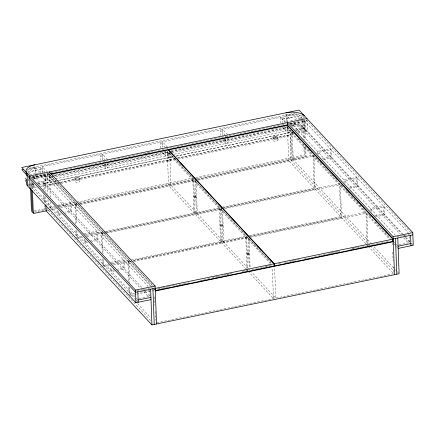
<?xml version="1.0" encoding="UTF-8"?>
<svg xmlns="http://www.w3.org/2000/svg" width="435" height="435" viewBox="0 0 435 435"><rect width="100%" height="100%" fill="white"/><g stroke="black" fill="none" stroke-linecap="round" stroke-linejoin="round"><path stroke-width="0.33" stroke-dasharray="2.17 1.63" d="M29.145 168.214L295.158 113.111M27.013 169.835L297.774 113.747L302.042 118.347M27.748 171.917L40.205 169.335L44.044 173.473M29.705 174.843L40.194 172.673L34.941 167.013A14.132 6.264 -2.1 0 0 27.09 170.721M303.826 118.064L291.287 120.658L286.034 114.998A14.132 6.264 -2.1 0 1 304.402 117.945L304.342 116.281M31.75 176.615L50.378 172.755M51.042 172.619L84.303 165.73M84.966 165.594L86.962 165.18M87.625 165.039L239.288 133.627M239.957 133.485L281.195 124.943M281.864 124.807L283.859 124.394M289.177 123.29L303.815 120.261L408.264 232.828M32 177.094L49.449 173.478M103.177 162.353L105.172 161.94M145.083 153.669L149.738 152.707M251.386 131.647L253.382 131.234M290.091 123.632L298.073 121.979L401.63 233.584M32.87 177.436L45.327 174.854L44.473 173.935M290.52 124.062L302.978 121.485L302.124 120.566M32.331 177.676L50.324 173.951M290.101 124.279L307.028 120.772M49.938 174.43L35.327 177.458A14.132 6.264 -2.1 0 0 33.071 178.035M33.566 178.6L45.708 176.088L46.012 184.315L39.618 185.642M33.408 179.035L51.368 175.316M52.037 175.174L167.779 151.201M171.091 150.515L287.339 126.433M291.504 125.574L298.154 124.192L400.325 234.307M152.62 285.382L49.759 174.522L49.84 176.735L53.815 175.914M54.478 175.778L168.437 152.168L271.299 263.028M171.346 151.565L287.296 127.547L390.619 238.907M53.467 176.104L49.481 176.931L50.4 177.92L50.677 185.517L60.65 183.45M54.136 175.968L168.47 152.283M171.129 151.733L287.464 127.634M50.4 177.92L53.059 177.371M55.718 176.822L171.385 152.859M172.048 152.723L288.383 128.624L288.661 136.22L278.688 138.286M31.108 183.858L33.027 183.461M36.861 182.667L171.482 154.784M174.141 154.229L290.411 130.147L291.423 157.682L371.37 243.85M294.887 129.217L303.195 127.498M31.385 184.984L33.946 184.451M37.78 183.657L44.169 182.336L44.468 190.394M295.805 130.212L304.114 128.488M28.041 185.718L34.022 184.478M37.954 183.662L40.58 183.119L35.327 177.458L34.86 164.794M295.604 130.288L304.783 128.39L403.544 234.829M55.957 180.944L43.331 183.559L140.38 288.155M56.621 180.808L173.56 156.584M176.213 156.034L290.493 132.36L390.315 239.946M32.304 185.973L34.969 185.424M38.96 184.598L56.251 181.014M58.915 180.46L173.326 156.763M175.99 156.208L292.396 132.099M296.724 131.201L305.033 129.478M35.143 186.566L33.223 186.963L33.087 183.168M297.643 132.191L305.952 130.467L305.653 122.24L292.869 124.888L292.962 127.422M59.731 182.461L49.759 184.527L50.677 185.517M60.394 182.325L73.689 179.568M80.339 178.192L176.724 158.226M177.393 158.09L271.788 138.537M274.447 137.982L276.437 137.569M279.096 137.02L287.742 135.231L288.661 136.22M30.667 188.545L37.046 187.224M40.368 186.533L59.66 182.542M60.324 182.401L73.629 179.644M80.279 178.268L176.735 158.291M177.398 158.15L271.859 138.586M274.518 138.031L276.513 137.618M279.172 137.069L294.473 133.898M297.801 133.208L307.409 131.218L306.969 119.114M61.313 183.314L74.608 180.563M80.589 179.323L177.643 159.215M178.312 159.079L272.707 139.526M57.545 205.271L70.329 202.623L70.633 210.85L64.88 212.046M34.137 210.98L54.892 206.679M58.083 206.016L76.152 202.275M76.712 202.161L193.118 178.045M195.745 177.502L304.206 155.034L303.809 144.235M58.464 206.261L71.248 203.613L71.552 211.845L65.158 213.166M34.392 212.106L44.37 210.04M46.512 209.599L47.839 209.322M50.357 208.8L55.81 207.669M59.671 206.87L78.295 203.014M78.958 202.873L195.369 178.763M196 178.633L305.125 156.024L304.756 145.904M75.739 223.976L75.021 204.455L79.007 203.629M79.676 203.493L195.157 179.573M197.338 179.122L313.004 155.159L314.211 188.143L222.85 207.065M47.246 210.627L48.758 210.312M51.276 209.79L56.729 208.659M60.59 207.859L79.322 203.982M79.882 203.868L194.956 180.03M197.588 179.481L306.044 157.019L305.674 146.894M75.021 204.455L75.94 205.45L79.926 204.624M80.595 204.483L194.929 180.797M198.257 180.112L313.923 156.149L315.13 189.133L222.067 208.414M60.405 212.971L57.85 213.498L57.73 210.333M322.264 158.726L330.573 157.008L330.274 148.775L317.49 151.423L317.583 153.957M61.324 213.96L58.768 214.493L58.627 210.692M323.183 159.716L331.497 157.997L331.193 149.765L318.409 152.413L318.48 154.316M84.004 233.791L96.787 231.143L97.092 239.37L90.698 240.696M84.923 234.78L97.706 232.132L98.011 240.359L91.616 241.686M82.215 236.2L76.228 237.439L75.935 229.365M86.163 235.384L220.48 207.56M102.22 253.17L101.48 232.975L105.471 232.149M106.135 232.013L222.464 207.914M223.128 207.778L339.463 183.679L340.67 216.663L249.309 235.585M83.134 237.189L77.147 238.429L76.854 230.354M87.082 236.374L221.399 208.55M101.48 232.975L102.399 233.965L106.39 233.138M107.053 233.002L222.057 209.181M224.716 208.626L340.382 184.668L341.589 217.652L248.526 236.928M86.864 241.49L84.308 242.018L84.167 238.217M349.365 187.11L357.037 185.522L356.733 177.295L343.949 179.943L344.02 181.841M87.783 242.48L85.227 243.007L85.108 239.843M349.642 188.235L357.956 186.512L357.652 178.285L344.868 180.933L344.96 183.467M110.463 262.305L123.252 259.657L123.551 267.889L117.156 269.211M111.382 263.295L124.171 260.647L124.47 268.879L118.081 270.2M108.674 264.719L102.693 265.959L102.394 257.879M112.621 263.898L246.944 236.075M128.657 281.01L127.939 261.495L130.598 260.94M133.257 260.391L248.08 236.607M250.255 236.156L365.922 212.193L367.08 243.834M109.593 265.709L103.612 266.949L103.291 258.2M113.54 264.893L130.864 261.304M133.404 260.777L247.863 237.064M127.939 261.495L128.858 262.484L132.849 261.658M133.512 261.517L248.999 237.597M251.174 237.146L366.841 213.188L367.95 243.475M113.965 269.874L110.767 270.537L110.626 266.737M374.546 215.896L383.496 214.042L383.191 205.809L370.408 208.457L370.5 210.991M114.883 270.864L111.686 271.527L111.572 268.362M375.465 216.886L384.415 215.031L384.11 206.804L371.327 209.452L371.419 211.981M136.927 290.825L149.711 288.177M396.867 236.977L409.656 234.329M135.133 293.233L129.151 294.473L128.852 286.399M140.407 292.141L149.091 290.341M153.647 289.4L157.068 288.693M157.736 288.552L159.727 288.139M160.395 288.003L162.385 287.589M163.054 287.453L168.872 286.246M169.536 286.11L171.52 285.697M172.184 285.561L174.169 285.148M174.832 285.012L176.817 284.599M212.911 277.122L214.901 276.709M215.57 276.573L217.56 276.16M224.482 274.724L226.472 274.316M227.13 274.18L229.12 273.767M229.778 273.631L231.768 273.218M243.024 270.885L246.993 270.064M265.426 266.247L267.416 265.834M268.085 265.693L270.075 265.279M278.416 263.556L280.406 263.142M291.657 260.81L293.647 260.402M294.305 260.26L296.295 259.853M296.953 259.717L298.943 259.303M330.573 252.751L332.704 252.311M333.368 252.169L335.352 251.762M336.016 251.626L338 251.212M351.844 248.347L353.889 247.923M354.503 247.792L356.537 247.374M157.726 289.324L165.039 287.807M165.702 287.671L167.698 287.258M176.338 285.463L178.334 285.05M178.997 284.914L180.993 284.501M181.656 284.365L183.652 283.952M184.315 283.816L186.31 283.402M186.974 283.261L188.969 282.848M200.269 280.51L214.895 277.481M215.559 277.34L217.554 276.926M218.218 276.791L220.213 276.377M220.877 276.241L222.872 275.828M223.536 275.687L230.18 274.311M242.148 271.832L244.144 271.418M244.807 271.282L246.803 270.869M252.121 269.765L254.111 269.352M254.779 269.216L256.77 268.803M257.438 268.667L259.434 268.254M260.097 268.118L262.093 267.704M262.756 267.563L264.752 267.15M265.415 267.014L271.397 265.774M284.028 263.159L286.023 262.745M286.687 262.609L288.682 262.196M289.346 262.055L291.341 261.642M292.005 261.506L294 261.092M304.636 258.89L306.631 258.477M307.295 258.341L319.926 255.72M320.59 255.584L322.585 255.171M323.248 255.035L325.244 254.622M325.907 254.48L327.903 254.067M328.566 253.931L330.562 253.518M331.225 253.382L339.865 251.593M349.838 249.527L351.833 249.114M352.497 248.972L356.488 248.151M357.151 248.01L359.147 247.597M359.81 247.461L361.806 247.047M362.469 246.911L364.465 246.498M365.128 246.357L367.124 245.944M367.787 245.808L369.783 245.394M370.446 245.258L372.442 244.845M373.105 244.704L375.101 244.291M375.764 244.155L377.759 243.741M378.423 243.605L380.418 243.192M381.082 243.056L383.077 242.643M383.741 242.502L385.736 242.088M386.4 241.952L388.395 241.539M130.734 295.327L136.03 294.229M136.688 294.093L151.255 291.075M151.918 290.939L154.566 290.39M139.146 298.655L150.01 296.404L149.732 288.807M399.091 244.807L409.955 242.556L409.721 236.227M156.937 322.716L393.593 273.697L393.343 266.965M301.776 115.112L304.402 117.945M306.153 119.832L410.558 232.355M301.694 120.103L297.855 115.966L282.777 119.087L285.762 122.306M404.006 235.33L405.393 236.819M405.855 237.32L410.939 242.801M411.401 243.295L413.25 245.291M403.479 235.58L404.865 237.075M405.328 237.57L410.874 243.551M403.56 237.793L408.644 243.274M395.475 235.476L291.95 123.899L292.048 126.596M287.388 121.93L282.696 116.874L282.929 123.203M285.523 122.866L280.401 117.347L280.608 123.045M292.249 132.126L294.56 134.616M298.258 138.602L300.569 141.092M302.88 143.583L306.115 147.073M308.426 149.564L311.661 153.049M313.51 155.039L317.207 159.025M317.789 159.656L318.708 160.645M319.981 162.016L321.829 164.006M324.602 166.996L327.838 170.482M329.687 172.477L333.384 176.458M335.233 178.453L338.006 181.444M341.241 184.929L343.09 186.919M345.863 189.91L347.25 191.405M347.712 191.9L349.561 193.896M351.409 195.886L353.258 197.881M353.72 198.376L356.493 201.367M356.956 201.862L359.267 204.358M359.729 204.852L361.115 206.348M362.964 208.338L364.351 209.833M368.972 214.814L370.821 216.809M375.443 221.79L377.754 224.281M378.216 224.775L379.603 226.271M381.451 228.266L382.838 229.762M384.687 231.752L386.998 234.242M387.46 234.742L388.384 235.737M394.393 242.213L395.779 243.709M396.241 244.204L398.09 246.199M394.012 243.932L395.861 245.922M396.323 246.422L398.172 248.412M284.278 126.482L288.117 130.62L288.003 127.455M282.407 127.417L285.822 131.098L285.659 126.667M374.144 246.835L393.555 267.759M395.404 269.749L396.791 271.244M397.253 271.744L399.102 273.735M370 245.318L290.966 160.14L289.851 129.771M370.462 245.818L393.572 270.722M365.857 243.801L288.671 160.618L287.432 126.873M366.319 244.301L368.048 246.166M368.168 246.292L393.588 273.691M227.744 134.834L222.628 129.315L222.927 137.547M225.45 135.312L220.333 129.788L220.54 135.486M224.634 139.385L228.049 143.066L227.886 138.635M222.339 139.858L225.754 143.539L225.591 139.108M167.676 147.28L162.554 141.756L162.766 147.454M165.382 147.753L160.259 142.234L160.471 147.933M168.698 152.114L271.56 262.974M270.418 263.632L167.323 152.522L168.535 185.5L245.721 268.694M164.566 151.826L167.981 155.507L167.818 151.075M169.895 159.64L170.814 160.629L170.536 153.033M162.271 152.304L165.686 155.98L165.501 150.918M167.6 160.118L168.519 161.108L168.242 153.511M248.015 268.216L170.83 185.027L169.617 152.043M248.477 268.716L249.864 270.211M250.326 270.706L275.746 298.106L274.61 267.144M246.183 269.189L247.569 270.684M248.032 271.184L273.452 298.579L272.315 267.617M107.608 159.721L102.486 154.202L102.698 159.901M105.313 160.194L100.191 154.675L100.403 160.374M104.498 164.272L107.913 167.948L107.722 162.886M102.203 164.745L105.618 168.427L105.455 163.995M153.082 285.877L154.463 287.372M47.54 172.162L42.418 166.643L42.673 173.608M49.378 174.147L152.446 285.224M49.84 176.735L151.315 286.105M154.082 289.09L155.469 290.58M45.245 172.641L40.123 167.122L40.379 174.082M150.613 286.197L47.083 174.62L47.801 194.189M151.075 286.698L152.462 288.193M148.319 286.676L44.789 175.093L45.387 191.384M42.722 174.875L47.839 180.394L47.584 173.429M40.428 175.349L45.544 180.868L45.267 173.195M141.685 287.432L43.25 181.346L43.571 190.073M143.534 289.427L144.92 290.917M145.382 291.417L150.929 297.393M143.615 291.64L148.699 297.121M30.118 183.613L135.834 297.551M136.296 298.051L138.145 300.041M28.471 183.972L29.341 184.908M31.075 186.773L135.916 299.769M136.378 300.264L138.227 302.26M70.562 231.333L71.487 232.328M98.294 261.217L99.218 262.218M137.58 303.559L150.521 317.506M48.394 210.388L150.999 320.97M45.18 209.871L44.261 208.882L44.136 205.521M392.457 242.73L392.582 246.096M392.8 252.153L393.12 260.908M304.734 121.251L305.424 140.146M304.473 119.902L304.783 128.39A14.132 6.264 -2.1 0 0 290.727 124.883M303.815 120.261L304.533 139.831M302.918 119.902L303.635 139.515M302.2 121.028L302.488 128.863A11.658 5.166 -2.1 0 0 291.417 125.943M292.244 131.995L293.261 159.667M291.33 131.136L292.342 158.672M287.171 121.865L286.959 115.987A11.658 5.166 -2.1 0 1 302.108 118.418M287.252 126.438L287.296 127.547M285.996 113.888L286.274 121.528M278.008 138.928L278.052 140.037M249.021 238.271L250.109 267.878M248.129 237.956L249.239 268.237M246.705 238.07L247.814 268.357M247.836 269.031L247.912 271.054M245.786 237.08L246.944 268.716M227.793 136.101L227.864 137.998M225.499 136.574L225.569 138.477M222.589 210.431L223.748 242.061M221.643 208.762L222.829 241.072M220.246 209.556L221.453 242.534M219.322 208.566L220.534 241.545M196.125 181.912L197.289 213.541M195.184 180.248L196.37 212.552M193.782 181.036L194.994 214.02M192.863 180.046L194.075 213.03M154.648 296.741L154.969 305.49M155.192 311.547L155.512 320.301M128.858 262.484L129.603 282.674M129.771 287.388L130.07 295.463M102.399 233.965L103.117 253.485M75.94 205.45L76.631 224.297M49.318 172.483L50.221 197.088M50.395 201.813L50.688 209.915M47.997 199.589L48.247 206.337M45.583 196.691L45.854 204.145M44.691 196.441L44.908 202.482M45.033 205.842L45.131 208.528M43.745 194.777L44.017 202.166M36.127 175.185L35.86 168.002A11.658 5.166 -2.1 0 0 28.569 173.358M36.148 175.838L36.246 178.448A11.658 5.166 -2.1 0 0 33.522 179.215M32.168 182.173L32.424 189.214M31.233 180.802L31.505 188.225M28.737 178.35L28.808 180.313M28.976 173.957A11.658 5.166 -2.1 0 1 35.942 170.215M287.035 118.206A11.658 5.166 -2.1 0 1 299.976 119.136M28.297 180.384A14.132 6.264 -2.1 0 1 28.971 179.889M29.417 184.929A11.658 5.166 -2.1 0 1 28.949 183.804M30.445 180.862A11.658 5.166 -2.1 0 1 31.005 180.454M277.867 139.624A2.545 1.126 -2.1 0 1 275.513 141.244A2.545 1.126 -2.1 0 1 273.136 139.771M79.61 180.541A2.545 1.126 -2.1 0 1 78.931 182.004A2.545 1.126 -2.1 0 1 75.608 182.015A2.545 1.126 -2.1 0 1 75.32 180.552M289.775 123.839A11.658 5.166 -2.1 0 1 302.407 126.65M32.641 177.317A11.658 5.166 -2.1 0 1 36.165 176.229M195.75 195.685L193.455 196.158L194.374 197.147L196.669 196.674L195.75 195.685M195.777 196.441L193.483 196.919L194.401 197.909L196.696 197.43L195.777 196.441M222.209 224.199L219.914 224.677L220.833 225.667L223.128 225.189L222.209 224.199M222.236 224.96L219.941 225.433L220.86 226.423L223.155 225.95L222.236 224.96M248.668 252.719L246.373 253.192L247.292 254.181L249.587 253.708L248.668 252.719M248.695 253.475L246.4 253.953L247.319 254.943L249.614 254.47L248.695 253.475"/><path stroke-width="0.65" d="M23.827 169.313L21.832 169.726L135.551 292.287L155.219 288.215M306.947 118.559L29.629 176.001L30.091 188.665M50.629 173.886L287.742 124.769M51.08 174.245L168.356 149.955L273.985 263.795L274.066 266.013L155.469 290.58L155.387 288.361L273.985 263.795M26.758 180.411L25.426 180.688L26.731 182.096M33.729 212.247L32.397 212.519L31.554 189.573M46.621 210.757L33.316 213.509L32.473 190.568M398.172 248.412L413.25 245.291L412.788 232.627L299.068 110.066L21.75 167.513L135.47 290.074L155.137 286.002L156.529 323.983M287.41 126.199L287.279 122.632L393.12 236.7L412.788 232.627M412.869 234.846L393.196 238.918L287.361 124.85M274.246 263.74L392.843 239.174L392.925 241.392L274.327 265.959L274.246 263.74L168.617 149.901L287.214 125.334L392.843 239.174M155.322 290.999L393.3 241.702L392.381 240.713M138.145 300.041L150.929 297.393M398.09 246.199L410.874 243.551M26.742 182.265A14.132 6.264 -2.1 0 0 27.465 185.832L135.932 302.733L151.01 299.612M45.876 204.787L46.099 210.861L151.94 324.934L399.102 273.735L397.786 237.967M49.296 171.928L155.137 286.002M25.344 178.475L26.649 179.878M410.575 235.319L410.955 245.764M395.491 238.445L396.807 274.213M393.12 236.7L394.512 274.686M152.924 288.688L154.235 324.456M150.63 289.166L151.94 324.934M137.846 291.814L138.227 302.26M135.47 290.074L135.932 302.733M30.635 188.583L31.478 211.53M27.465 185.832L27.003 173.173A14.132 6.264 -2.1 0 1 34.86 164.794M27.084 175.387A14.132 6.264 -2.1 0 1 26.361 171.82M285.958 112.785A14.132 6.264 -2.1 0 1 304.321 115.726M274.159 138.917A2.545 1.126 -2.1 0 0 277.97 137.819A2.545 1.126 -2.1 0 0 274.148 136.96A2.545 1.126 -2.1 0 0 274.159 138.917M76.038 179.954A2.545 1.126 -2.1 0 0 79.85 178.861A2.545 1.126 -2.1 0 0 76.022 178.002A2.545 1.126 -2.1 0 0 76.038 179.954"/></g></svg>
